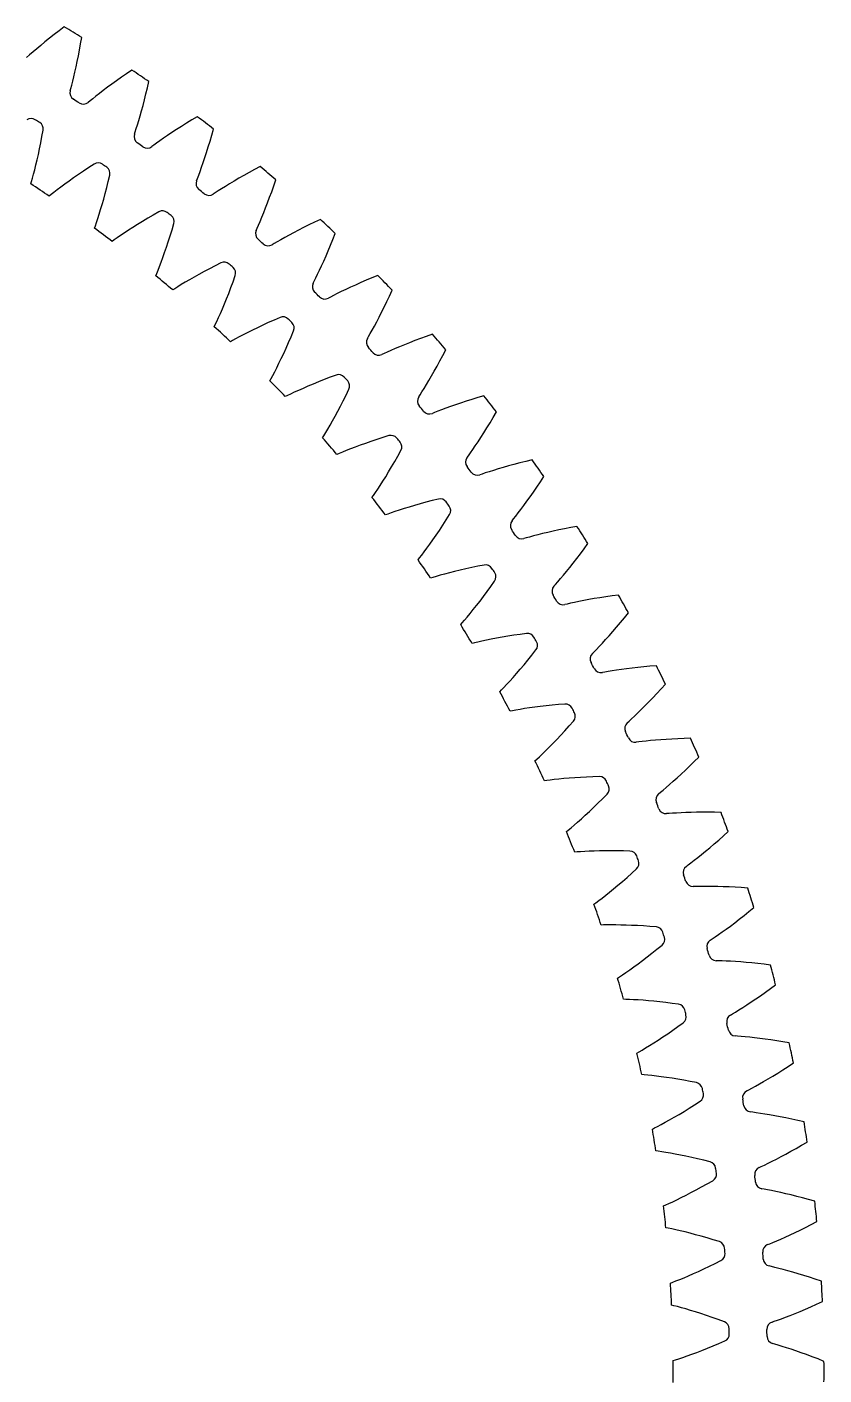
# Model space of a CAD drawing. Header units: millimetres. Extents: x -78 to 78, y -78 to 78.
# Drawn here: x 38.5 to 78.1, y -0.2 to 66.9 of the extents above; entities that cross this region are included whole.
import ezdxf

# ---------------------------------------------------------------- set-up
doc = ezdxf.new("R2010")
doc.units = ezdxf.units.MM

msp = doc.modelspace()

# ---------------------------------------------------------------- linework, layer by layer
at = {"layer": 'thin_ring_external'}
for p, q in [((39.841396, 66.522517), (39.606715, 66.338655)), ((40.086975, 66.710682), (39.841396, 66.522517)), ((40.343095, 66.902543), (40.086975, 66.710682)), ((38.973268, 65.820829), (38.788339, 65.66317)), ((39.171974, 65.986842), (38.973268, 65.820829)), ((39.383381, 66.159809), (39.171974, 65.986842)), ((39.606715, 66.338655), (39.383381, 66.159809)), ((41.043539, 65.459429), (41.100445, 65.752077)), ((41.100445, 65.752077), (41.156222, 66.056386)), ((41.156222, 66.056386), (41.210493, 66.371763)), ((38.618787, 65.515797), (38.467226, 65.381657)), ((38.788339, 65.66317), (38.618787, 65.515797)), ((40.928138, 64.912205), (40.985935, 65.179169)), ((40.985935, 65.179169), (41.043539, 65.459429)), ((40.760479, 64.205247), (40.814535, 64.423294)), ((40.814535, 64.423294), (40.870753, 64.659714)), ((40.870753, 64.659714), (40.928138, 64.912205)), ((43.186105, 64.401417), (42.942341, 64.229777)), ((43.440971, 64.576797), (43.186105, 64.401417)), ((43.706554, 64.75533), (43.440971, 64.576797)), ((40.636122, 63.727471), (40.665584, 63.84227)), ((40.665584, 63.84227), (40.710016, 64.009243)), ((40.710016, 64.009243), (40.760479, 64.205247)), ((42.28328, 63.744971), (42.090542, 63.59696)), ((42.490204, 63.900621), (42.28328, 63.744971)), ((42.710167, 64.062568), (42.490204, 63.900621)), ((42.942341, 64.229777), (42.710167, 64.062568)), ((44.404172, 63.567694), (44.475414, 63.868758)), ((44.475414, 63.868758), (44.545717, 64.180953)), ((41.621287, 63.223363), (41.528584, 63.149518)), ((41.755474, 63.332211), (41.621287, 63.223363)), ((41.913686, 63.458438), (41.755474, 63.332211)), ((42.090542, 63.59696), (41.913686, 63.458438)), ((44.260559, 63.00138), (44.332397, 63.278334)), ((44.332397, 63.278334), (44.404172, 63.567694)), ((44.050787, 62.255243), (44.119003, 62.488484)), ((44.119003, 62.488484), (44.189206, 62.737716)), ((44.189206, 62.737716), (44.260559, 63.00138)), ((46.955987, 62.439178), (46.681635, 62.274438)), ((43.872362, 61.682582), (43.925262, 61.847069)), ((43.925262, 61.847069), (43.985668, 62.040241)), ((43.985668, 62.040241), (44.050787, 62.255243)), ((45.925527, 61.798196), (45.697582, 61.647692)), ((46.165936, 61.953332), (45.925527, 61.798196)), ((46.418145, 62.112301), (46.165936, 61.953332)), ((46.681635, 62.274438), (46.418145, 62.112301)), ((47.678575, 61.514504), (47.764728, 61.822701)), ((43.837077, 61.569437), (43.872362, 61.682582)), ((44.934787, 61.117538), (44.795217, 61.015684)), ((45.099238, 61.235522), (44.934787, 61.117538)), ((45.282936, 61.364833), (45.099238, 61.235522)), ((45.48298, 61.50281), (45.282936, 61.364833)), ((45.697582, 61.647692), (45.48298, 61.50281)), ((47.505597, 60.932152), (47.592053, 61.21747)), ((47.592053, 61.21747), (47.678575, 61.514504)), ((44.795217, 61.015684), (44.698865, 60.946668)), ((47.252152, 60.154229), (47.334988, 60.399551)), ((47.334988, 60.399551), (47.419711, 60.659228)), ((47.419711, 60.659228), (47.505597, 60.932152)), ((47.025912, 59.523543), (47.096102, 59.713378)), ((47.096102, 59.713378), (47.172115, 59.924775)), ((47.172115, 59.924775), (47.252152, 60.154229)), ((49.800511, 59.809613), (49.529087, 59.661141)), ((50.082917, 59.960129), (49.800511, 59.809613)), ((46.923666, 59.250776), (46.964683, 59.361972)), ((46.964683, 59.361972), (47.025912, 59.523543)), ((48.56402, 59.100195), (48.357192, 58.972613)), ((48.785739, 59.23393), (48.56402, 59.100195)), ((49.021072, 59.372599), (48.785739, 59.23393)), ((49.269089, 59.515257), (49.021072, 59.372599)), ((49.529087, 59.661141), (49.269089, 59.515257)), ((50.757348, 58.999765), (50.859125, 59.303162)), ((47.852281, 58.648822), (47.752531, 58.584816)), ((47.99687, 58.743417), (47.852281, 58.648822)), ((48.167131, 58.85285), (47.99687, 58.743417)), ((48.357192, 58.972613), (48.167131, 58.85285)), ((50.455151, 58.158823), (50.554861, 58.427006)), ((50.554861, 58.427006), (50.655772, 58.707537)), ((50.655772, 58.707537), (50.757348, 58.999765)), ((50.262024, 57.663039), (50.35728, 57.90381)), ((50.35728, 57.90381), (50.455151, 58.158823)), ((49.934477, 56.886493), (50.003877, 57.044727)), ((50.003877, 57.044727), (50.083669, 57.230731)), ((50.083669, 57.230731), (50.170376, 57.43797)), ((50.170376, 57.43797), (50.262024, 57.663039)), ((52.510812, 57.054331), (52.243705, 56.921914)), ((52.789463, 57.188751), (52.510812, 57.054331)), ((53.079186, 57.324651), (52.789463, 57.188751)), ((49.887836, 56.777537), (49.934477, 56.886493)), ((51.305289, 56.426539), (51.109361, 56.316637)), ((51.518362, 56.543395), (51.305289, 56.426539)), ((51.746621, 56.665634), (51.518362, 56.543395)), ((51.988727, 56.792106), (51.746621, 56.665634)), ((52.243705, 56.921914), (51.988727, 56.792106)), ((53.703701, 56.331103), (53.820837, 56.628907)), ((50.784504, 56.128952), (50.681616, 56.070123)), ((50.933735, 56.216041), (50.784504, 56.128952)), ((51.109361, 56.316637), (50.933735, 56.216041)), ((53.358959, 55.506688), (53.472233, 55.76943)), ((53.472233, 55.76943), (53.587336, 56.044442)), ((53.587336, 56.044442), (53.703701, 56.331103)), ((53.037748, 54.801317), (53.14077, 55.021412)), ((53.14077, 55.021412), (53.248194, 55.257006)), ((53.248194, 55.257006), (53.358959, 55.506688)), ((52.773999, 54.262604), (52.851388, 54.417087)), ((52.851388, 54.417087), (52.940573, 54.598775)), ((52.940573, 54.598775), (53.037748, 54.801317)), ((55.640694, 54.41869), (55.355543, 54.298674)), ((55.936978, 54.539619), (55.640694, 54.41869)), ((52.721855, 54.156171), (52.773999, 54.262604)), ((54.119537, 53.733256), (53.918253, 53.633501)), ((54.338299, 53.839079), (54.119537, 53.733256)), ((54.572501, 53.949504), (54.338299, 53.839079)), ((54.820749, 54.063448), (54.572501, 53.949504)), ((55.082023, 54.180068), (54.820749, 54.063448)), ((55.355543, 54.298674), (55.082023, 54.180068)), ((56.509947, 53.515479), (56.642136, 53.806914)), ((53.584236, 53.462648), (53.478478, 53.40915)), ((53.737719, 53.542003), (53.584236, 53.462648)), ((53.918253, 53.633501), (53.737719, 53.542003)), ((56.250101, 52.966358), (56.379097, 53.235134)), ((56.379097, 53.235134), (56.509947, 53.515479)), ((55.880876, 52.23624), (56.000191, 52.466041)), ((56.000191, 52.466041), (56.12356, 52.709743)), ((56.12356, 52.709743), (56.250101, 52.966358)), ((55.475839, 51.49715), (55.561015, 51.64748)), ((55.561015, 51.64748), (55.65936, 51.824377)), ((55.65936, 51.824377), (55.766751, 52.021693)), ((55.766751, 52.021693), (55.880876, 52.23624)), ((55.418329, 51.393518), (55.475839, 51.49715)), ((57.016473, 50.994303), (56.792593, 50.899788)), ((57.256008, 51.092625), (57.016473, 50.994303)), ((57.509751, 51.193746), (57.256008, 51.092625)), ((57.776638, 51.296872), (57.509751, 51.193746)), ((58.055857, 51.401358), (57.776638, 51.296872)), ((58.346765, 51.506657), (58.055857, 51.401358)), ((58.648837, 51.6123), (58.346765, 51.506657)), ((56.244173, 50.656866), (56.135821, 50.608838)), ((56.401508, 50.728281), (56.244173, 50.656866)), ((56.586478, 50.810441), (56.401508, 50.728281)), ((56.792593, 50.899788), (56.586478, 50.810441)), ((59.023772, 50.286942), (59.168765, 50.56024)), ((59.168765, 50.56024), (59.315663, 50.844545)), ((58.606089, 49.5382), (58.741741, 49.775284)), ((58.741741, 49.775284), (58.88122, 50.025103)), ((58.88122, 50.025103), (59.023772, 50.286942)), ((58.232939, 48.914775), (58.350265, 49.10635)), ((58.350265, 49.10635), (58.475196, 49.31479)), ((58.475196, 49.31479), (58.606089, 49.5382)), ((57.970222, 48.496785), (58.032949, 48.597345)), ((58.032949, 48.597345), (58.12569, 48.74313)), ((58.12569, 48.74313), (58.232939, 48.914775)), ((60.60471, 48.369941), (60.32052, 48.279849)), ((60.900615, 48.460249), (60.60471, 48.369941)), ((61.207688, 48.550331), (60.900615, 48.460249)), ((58.757376, 47.718926), (58.646713, 47.676493)), ((58.918151, 47.782215), (58.757376, 47.718926)), ((59.107075, 47.854823), (58.918151, 47.782215)), ((59.317484, 47.933529), (59.107075, 47.854823)), ((59.545897, 48.016489), (59.317484, 47.933529)), ((59.790141, 48.102452), (59.545897, 48.016489)), ((60.048715, 48.190484), (59.790141, 48.102452)), ((60.32052, 48.279849), (60.048715, 48.190484)), ((61.673219, 47.473095), (61.834442, 47.749528)), ((61.206671, 46.710967), (61.358724, 46.953338)), ((61.358724, 46.953338), (61.51446, 47.207556)), ((61.51446, 47.207556), (61.673219, 47.473095)), ((60.916961, 46.264684), (61.05909, 46.481118)), ((61.05909, 46.481118), (61.206671, 46.710967)), ((60.438658, 45.570756), (60.538721, 45.711616)), ((60.538721, 45.711616), (60.654595, 45.87756)), ((60.654595, 45.87756), (60.78155, 46.062894)), ((60.78155, 46.062894), (60.916961, 46.264684)), ((60.370878, 45.47353), (60.438658, 45.570756)), ((62.168288, 44.986785), (61.919974, 44.913406)), ((62.43102, 45.061499), (62.168288, 44.986785)), ((62.707033, 45.136869), (62.43102, 45.061499)), ((62.995453, 45.212333), (62.707033, 45.136869)), ((63.295583, 45.287414), (62.995453, 45.212333)), ((63.606854, 45.361699), (63.295583, 45.287414)), ((61.117287, 44.656493), (61.004601, 44.619766)), ((61.281084, 44.71149), (61.117287, 44.656493)), ((61.473469, 44.774357), (61.281084, 44.71149)), ((61.687622, 44.842216), (61.473469, 44.774357)), ((61.919974, 44.913406), (61.687622, 44.842216)), ((64.016774, 44.262098), (64.191902, 44.529938)), ((63.51192, 43.524786), (63.676151, 43.759077)), ((63.676151, 43.759077), (63.844663, 44.005012)), ((63.844663, 44.005012), (64.016774, 44.262098)), ((63.054263, 42.899266), (63.199801, 43.093878)), ((63.199801, 43.093878), (63.352796, 43.302773)), ((63.352796, 43.302773), (63.51192, 43.524786)), ((62.614033, 42.33164), (62.686689, 42.425278)), ((62.686689, 42.425278), (62.793814, 42.560844)), ((62.793814, 42.560844), (62.91801, 42.720655)), ((62.91801, 42.720655), (63.054263, 42.899266)), ((63.896824, 41.633915), (63.679486, 41.577079)), ((64.132508, 41.693148), (63.896824, 41.633915)), ((64.384245, 41.753753), (64.132508, 41.693148)), ((64.650449, 41.814954), (64.384245, 41.753753)), ((64.929951, 41.876132), (64.650449, 41.814954)), ((65.221848, 41.936771), (64.929951, 41.876132)), ((65.52542, 41.996429), (65.221848, 41.936771)), ((65.840078, 42.054723), (65.52542, 41.996429)), ((63.31775, 41.477556), (63.203336, 41.446631)), ((63.484142, 41.524117), (63.31775, 41.477556)), ((63.679486, 41.577079), (63.484142, 41.524117)), ((66.008304, 40.687664), (66.193317, 40.935626)), ((66.193317, 40.935626), (66.381892, 41.194175)), ((65.651474, 40.225054), (65.827453, 40.450654)), ((65.827453, 40.450654), (66.008304, 40.687664)), ((65.017279, 39.452298), (65.162474, 39.623718)), ((65.162474, 39.623718), (65.317759, 39.810645)), ((65.317759, 39.810645), (65.481221, 40.011455)), ((65.481221, 40.011455), (65.651474, 40.225054)), ((64.693836, 39.079311), (64.771177, 39.169117)), ((64.771177, 39.169117), (64.885085, 39.299037)), ((64.885085, 39.299037), (65.017279, 39.452298)), ((65.71937, 38.271332), (65.521576, 38.228414)), ((65.939327, 38.316997), (65.71937, 38.271332)), ((66.177727, 38.364118), (65.939327, 38.316997)), ((66.432231, 38.41179), (66.177727, 38.364118)), ((66.701213, 38.459319), (66.432231, 38.41179)), ((66.983474, 38.506145), (66.701213, 38.459319)), ((67.278086, 38.5518), (66.983474, 38.506145)), ((67.584308, 38.59588), (67.278086, 38.5518)), ((67.901533, 38.638032), (67.584308, 38.59588)), ((65.353024, 38.190409), (65.237181, 38.165366)), ((65.521576, 38.228414), (65.353024, 38.190409)), ((68.197169, 37.502357), (68.3987, 37.750941)), ((67.619751, 36.820379), (67.807019, 37.036699)), ((67.807019, 37.036699), (67.999736, 37.264166)), ((67.999736, 37.264166), (68.197169, 37.502357)), ((66.946926, 36.081014), (67.100684, 36.244796)), ((67.100684, 36.244796), (67.265311, 36.423551)), ((67.265311, 36.423551), (67.438813, 36.615753)), ((67.438813, 36.615753), (67.619751, 36.820379)), ((66.604859, 35.725028), (66.686685, 35.810768)), ((66.686685, 35.810768), (66.807078, 35.934702)), ((66.807078, 35.934702), (66.946926, 36.081014)), ((67.809801, 34.900113), (67.5878, 34.865739)), ((68.050297, 34.935), (67.809801, 34.900113)), ((68.306902, 34.969614), (68.050297, 34.935)), ((68.577961, 35.003347), (68.306902, 34.969614)), ((68.862244, 35.0357), (68.577961, 35.003347)), ((69.158803, 35.066253), (68.862244, 35.0357)), ((69.466877, 35.094639), (69.158803, 35.066253)), ((69.78584, 35.120538), (69.466877, 35.094639)), ((67.2178, 34.803628), (67.100829, 34.784532)), ((67.388073, 34.832976), (67.2178, 34.803628)), ((67.5878, 34.865739), (67.388073, 34.832976)), ((70.023102, 33.97125), (70.237063, 34.209218)), ((69.609685, 33.52612), (69.813765, 33.74345)), ((69.813765, 33.74345), (70.023102, 33.97125)), ((68.863836, 32.771316), (69.037376, 32.941431)), ((69.037376, 32.941431), (69.220465, 33.124524)), ((69.220465, 33.124524), (69.411615, 33.319645)), ((69.411615, 33.319645), (69.609685, 33.52612)), ((68.342118, 32.277543), (68.428216, 32.358993)), ((68.428216, 32.358993), (68.55478, 32.476618)), ((68.55478, 32.476618), (68.701915, 32.615598)), ((68.701915, 32.615598), (68.863836, 32.771316)), ((68.907212, 31.326048), (68.789418, 31.31295)), ((69.078761, 31.346664), (68.907212, 31.326048)), ((69.279901, 31.369186), (69.078761, 31.346664)), ((69.503368, 31.392179), (69.279901, 31.369186)), ((69.745331, 31.414741), (69.503368, 31.392179)), ((70.003369, 31.436208), (69.745331, 31.414741)), ((70.275796, 31.456056), (70.003369, 31.436208)), ((70.561361, 31.473851), (70.275796, 31.456056)), ((70.859093, 31.489221), (70.561361, 31.473851)), ((71.168214, 31.50184), (70.859093, 31.489221)), ((71.488084, 31.511419), (71.168214, 31.50184)), ((71.445657, 30.134701), (71.666353, 30.351515)), ((71.666353, 30.351515), (71.892186, 30.578248)), ((70.629329, 29.373372), (70.821529, 29.546877)), ((70.821529, 29.546877), (71.022392, 29.731983)), ((71.022392, 29.731983), (71.230747, 29.928075)), ((71.230747, 29.928075), (71.445657, 30.134701)), ((69.991224, 28.822798), (70.123629, 28.933807)), ((70.123629, 28.933807), (70.277669, 29.065092)), ((70.277669, 29.065092), (70.44733, 29.21234)), ((70.44733, 29.21234), (70.629329, 29.373372)), ((69.90108, 28.74585), (69.991224, 28.822798)), ((70.416853, 27.766742), (70.298544, 27.759675)), ((70.589231, 27.778571), (70.416853, 27.766742)), ((70.791258, 27.790793), (70.589231, 27.778571)), ((71.015608, 27.802347), (70.791258, 27.790793)), ((71.258408, 27.812524), (71.015608, 27.802347)), ((71.517205, 27.820787), (71.258408, 27.812524)), ((71.79029, 27.826699), (71.517205, 27.820787)), ((72.076391, 27.82989), (71.79029, 27.826699)), ((72.37452, 27.830038), (72.076391, 27.82989)), ((72.683882, 27.826857), (72.37452, 27.830038)), ((73.003823, 27.82009), (72.683882, 27.826857)), ((73.122635, 26.652597), (73.35975, 26.867503)), ((72.44788, 26.066754), (72.665976, 26.251952)), ((72.665976, 26.251952), (72.891156, 26.447334)), ((72.891156, 26.447334), (73.122635, 26.652597)), ((71.670077, 25.438759), (71.847035, 25.577151)), ((71.847035, 25.577151), (72.037019, 25.72868)), ((72.037019, 25.72868), (72.237827, 25.892145)), ((72.237827, 25.892145), (72.44788, 26.066754)), ((71.277678, 25.139162), (71.371634, 25.211406)), ((71.371634, 25.211406), (71.509534, 25.31551)), ((71.509534, 25.31551), (71.670077, 25.438759)), ((71.742785, 24.134995), (71.624269, 24.133979)), ((71.915542, 24.138007), (71.742785, 24.134995)), ((72.117929, 24.139898), (71.915542, 24.138007)), ((72.342577, 24.139981), (72.117929, 24.139898)), ((72.585579, 24.137747), (72.342577, 24.139981)), ((72.844461, 24.132786), (72.585579, 24.137747)), ((73.117492, 24.124746), (72.844461, 24.132786)), ((73.403382, 24.113324), (73.117492, 24.124746)), ((73.70113, 24.098249), (73.403382, 24.113324)), ((74.009926, 24.079276), (73.70113, 24.098249)), ((74.329104, 24.056182), (74.009926, 24.079276)), ((74.14649, 22.69097), (74.388148, 22.884145)), ((74.388148, 22.884145), (74.635927, 23.086664)), ((73.256773, 22.016866), (73.465665, 22.169864)), ((73.465665, 22.169864), (73.68436, 22.333519)), ((73.68436, 22.333519), (73.911627, 22.50734)), ((73.911627, 22.50734), (74.14649, 22.69097)), ((72.468321, 21.466889), (72.565843, 21.534242)), ((72.565843, 21.534242), (72.708879, 21.631168)), ((72.708879, 21.631168), (72.875506, 21.746059)), ((72.875506, 21.746059), (73.059299, 21.875235)), ((73.059299, 21.875235), (73.256773, 22.016866)), ((72.881547, 20.440283), (72.763135, 20.44532)), ((73.054233, 20.434471), (72.881547, 20.440283)), ((73.256453, 20.426025), (73.054233, 20.434471)), ((73.480812, 20.414637), (73.256453, 20.426025)), ((73.723383, 20.399998), (73.480812, 20.414637)), ((73.981674, 20.381824), (73.723383, 20.399998)), ((74.253938, 20.359854), (73.981674, 20.381824)), ((74.538873, 20.33385), (74.253938, 20.359854)), ((74.835462, 20.303591), (74.538873, 20.33385)), ((75.142886, 20.268875), (74.835462, 20.303591)), ((75.460469, 20.229513), (75.142886, 20.268875)), ((74.964452, 18.704009), (75.208385, 18.875407)), ((75.208385, 18.875407), (75.459591, 19.055991)), ((75.459591, 19.055991), (75.717387, 19.245594)), ((73.89081, 17.996626), (74.08096, 18.116249)), ((74.08096, 18.116249), (74.285408, 18.247612)), ((74.285408, 18.247612), (74.50184, 18.389744)), ((74.50184, 18.389744), (74.728606, 18.542019)), ((74.728606, 18.542019), (74.964452, 18.704009)), ((73.469902, 17.738611), (73.570736, 17.800896)), ((73.570736, 17.800896), (73.718535, 17.890393)), ((73.718535, 17.890393), (73.89081, 17.996626)), ((73.830171, 16.692245), (73.71217, 16.703321)), ((74.002334, 16.677622), (73.830171, 16.692245)), ((74.203859, 16.658862), (74.002334, 16.677622)), ((74.427344, 16.636033), (74.203859, 16.658862)), ((74.668851, 16.609028), (74.427344, 16.636033)), ((74.925877, 16.577689), (74.668851, 16.609028)), ((75.196664, 16.541846), (74.925877, 16.577689)), ((75.479899, 16.501326), (75.196664, 16.541846)), ((75.774556, 16.455963), (75.479899, 16.501326)), ((76.079808, 16.405595), (75.774556, 16.455963)), ((76.394966, 16.350069), (76.079808, 16.405595)), ((75.577893, 14.702145), (75.821703, 14.851881)), ((75.821703, 14.851881), (76.074069, 15.0106)), ((76.074069, 15.0106), (76.334169, 15.178122)), ((76.334169, 15.178122), (76.60131, 15.354314)), ((74.383692, 14.021111), (74.535867, 14.102944)), ((74.535867, 14.102944), (74.713343, 14.200242)), ((74.713343, 14.200242), (74.909352, 14.31)), ((74.909352, 14.31), (75.120241, 14.430752)), ((75.120241, 14.430752), (75.343648, 14.561647)), ((75.343648, 14.561647), (75.577893, 14.702145)), ((74.279809, 13.964055), (74.383692, 14.021111)), ((74.586179, 12.900659), (74.468898, 12.917745)), ((74.757372, 12.877264), (74.586179, 12.900659)), ((74.957676, 12.848239), (74.757372, 12.877264)), ((75.179703, 12.814028), (74.957676, 12.848239)), ((75.419517, 12.774727), (75.179703, 12.814028)), ((75.674607, 12.730305), (75.419517, 12.774727)), ((75.943211, 12.680682), (75.674607, 12.730305)), ((76.224008, 12.625753), (75.943211, 12.680682)), ((76.515964, 12.565403), (76.224008, 12.625753)), ((76.818245, 12.499515), (76.515964, 12.565403)), ((77.130158, 12.427969), (76.818245, 12.499515)), ((77.009599, 11.260655), (77.285388, 11.422977)), ((75.988893, 10.695561), (76.230006, 10.823915)), ((76.230006, 10.823915), (76.481144, 10.961006)), ((76.481144, 10.961006), (76.741285, 11.106632)), ((76.741285, 11.106632), (77.009599, 11.260655)), ((74.895928, 10.153069), (75.002589, 10.204745)), ((75.002589, 10.204745), (75.158744, 10.278702)), ((75.158744, 10.278702), (75.340956, 10.366811)), ((75.340956, 10.366811), (75.542314, 10.466417)), ((75.542314, 10.466417), (75.759093, 10.576244)), ((75.759093, 10.576244), (75.988893, 10.695561)), ((75.147601, 9.075416), (75.031345, 9.098469)), ((75.317376, 9.043311), (75.147601, 9.075416)), ((75.515937, 9.004095), (75.317376, 9.043311)), ((75.735927, 8.958593), (75.515937, 9.004095)), ((75.973421, 8.907097), (75.735927, 8.958593)), ((76.225911, 8.849708), (75.973421, 8.907097)), ((76.491631, 8.786435), (76.225911, 8.849708)), ((76.769256, 8.71724), (76.491631, 8.786435)), ((77.05775, 8.642062), (76.769256, 8.71724)), ((77.356273, 8.560825), (77.05775, 8.642062)), ((77.664125, 8.473445), (77.356273, 8.560825)), ((77.48412, 7.31381), (77.767838, 7.461838)), ((76.200299, 6.694143), (76.435891, 6.801571)), ((76.435891, 6.801571), (76.683244, 6.917446)), ((76.683244, 6.917446), (76.941054, 7.041536)), ((76.941054, 7.041536), (77.208292, 7.173689)), ((77.208292, 7.173689), (77.48412, 7.31381)), ((75.316653, 6.315594), (75.425812, 6.361757)), ((75.425812, 6.361757), (75.585541, 6.427644)), ((75.585541, 6.427644), (75.772014, 6.506334)), ((75.772014, 6.506334), (75.978195, 6.595529)), ((75.978195, 6.595529), (76.200299, 6.694143)), ((75.512972, 5.226496), (75.398044, 5.255455)), ((75.680885, 5.185764), (75.512972, 5.226496)), ((75.877185, 5.136461), (75.680885, 5.185764)), ((76.094565, 5.079785), (75.877185, 5.136461)), ((76.32912, 5.01623), (76.094565, 5.079785)), ((76.57835, 4.946024), (76.32912, 5.01623)), ((76.840492, 4.869265), (76.57835, 4.946024)), ((77.114223, 4.785985), (76.840492, 4.869265)), ((77.398502, 4.696174), (77.114223, 4.785985)), ((77.692487, 4.5998), (77.398502, 4.696174)), ((77.995476, 4.496816), (77.692487, 4.5998)), ((77.756494, 3.347884), (78.0474, 3.481233)), ((76.005391, 2.628883), (76.215857, 2.707433)), ((76.215857, 2.707433), (76.442707, 2.794578)), ((76.442707, 2.794578), (76.683477, 2.889837)), ((76.683477, 2.889837), (76.936424, 2.992931)), ((76.936424, 2.992931), (77.200234, 3.103694)), ((77.200234, 3.103694), (77.473871, 3.22203)), ((77.473871, 3.22203), (77.756494, 3.347884)), ((75.540884, 2.461643), (75.652259, 2.502172)), ((75.652259, 2.502172), (75.815143, 2.559816)), ((75.815143, 2.559816), (76.005391, 2.628883)), ((75.681337, 1.363941), (75.568038, 1.398731)), ((75.846952, 1.314689), (75.681337, 1.363941)), ((76.040478, 1.255427), (75.846952, 1.314689)), ((76.254681, 1.187725), (76.040478, 1.255427)), ((76.485685, 1.112277), (76.254681, 1.187725)), ((76.731005, 1.029436), (76.485685, 1.112277)), ((76.988886, 0.939393), (76.731005, 1.029436)), ((77.258007, 0.842244), (76.988886, 0.939393)), ((77.537329, 0.738035), (77.258007, 0.842244)), ((77.82601, 0.626776), (77.537329, 0.738035)), ((78.123345, 0.508455), (77.82601, 0.626776))]:
    msp.add_line(p, q, dxfattribs=at)
for centre, radius, start, end in [((0, 0), 78.125, 58.163689, 58.909482), ((0, 0), 78.125, 55.23686, 55.982652), ((40.996308, 63.623112), 0.375, 163.841851, 237.203811), ((0, 0), 75.3125, 56.94253, 57.203811), ((41.286016, 63.435499), 0.375, 236.94253, 310.30449), ((0, 0), 78.125, 52.310031, 53.055823), ((44.191465, 61.446823), 0.375, 160.915022, 234.276982), ((0, 0), 75.3125, 54.015701, 54.276982), ((44.471215, 61.244663), 0.375, 234.015701, 307.377661), ((0, 0), 78.125, 49.383201, 50.128994), ((47.271331, 59.110227), 0.375, 157.988193, 231.350153), ((0, 0), 75.3125, 51.088872, 51.350153), ((47.540393, 58.894046), 0.375, 231.088872, 304.450832), ((0, 0), 78.125, 46.456372, 47.202165), ((50.227871, 56.619419), 0.375, 155.061363, 228.423323), ((0, 0), 75.3125, 48.162042, 48.423323), ((50.485545, 56.389781), 0.375, 228.162042, 301.524003), ((0, 0), 78.125, 43.529543, 44.275335), ((53.053373, 53.980897), 0.375, 152.134534, 225.496494), ((0, 0), 75.3125, 45.235213, 45.496494), ((53.298985, 53.738402), 0.375, 225.235213, 298.597173), ((55.740465, 51.201545), 0.375, 149.207705, 222.569665), ((0, 0), 78.125, 40.602714, 41.348506), ((0, 0), 75.3125, 42.308384, 42.569665), ((55.973374, 50.946826), 0.375, 222.308384, 295.670344), ((58.282136, 48.288615), 0.375, 146.280875, 219.642836), ((0, 0), 78.125, 37.675884, 38.421677), ((0, 0), 75.3125, 39.381555, 39.642836), ((58.501735, 48.022335), 0.375, 219.381555, 292.743515), ((60.671755, 45.249704), 0.375, 143.354046, 216.716006), ((0, 0), 75.3125, 36.454725, 36.716006), ((0, 0), 78.125, 34.749055, 35.494847), ((60.877472, 44.972559), 0.375, 216.454725, 289.816686), ((62.903089, 42.092743), 0.375, 140.427217, 213.789177), ((0, 0), 75.3125, 33.527896, 33.789177), ((63.094386, 41.805455), 0.375, 213.527896, 286.889856), ((0, 0), 78.125, 31.822226, 32.568018), ((64.970316, 38.825966), 0.375, 137.500388, 210.862348), ((0, 0), 75.3125, 30.601067, 30.862348), ((65.146695, 38.529285), 0.375, 210.601067, 283.963027), ((0, 0), 78.125, 28.895396, 29.641189), ((66.868043, 35.457897), 0.375, 134.573558, 207.935518), ((0, 0), 75.3125, 27.674238, 27.935518), ((67.029043, 35.152597), 0.375, 207.674238, 281.036198), ((0, 0), 78.125, 25.968567, 26.71436), ((68.591319, 31.997322), 0.375, 131.646729, 205.008689), ((0, 0), 75.3125, 24.747408, 25.008689), ((68.73652, 31.6842), 0.375, 204.747408, 278.109368), ((0, 0), 78.125, 23.041738, 23.78753), ((70.135648, 28.45327), 0.375, 128.7199, 202.08186), ((0, 0), 75.3125, 21.820579, 22.08186), ((70.264671, 28.133142), 0.375, 201.820579, 275.182539), ((0, 0), 78.125, 20.114909, 20.860701), ((71.497001, 24.834987), 0.375, 125.793071, 199.155031), ((0, 0), 75.3125, 18.89375, 19.155031), ((71.60951, 24.508688), 0.375, 198.89375, 272.25571), ((0, 0), 78.125, 17.188079, 17.933872), ((72.671826, 21.151912), 0.375, 122.866241, 196.228201), ((0, 0), 75.3125, 15.966921, 16.228201), ((72.767527, 20.820294), 0.375, 195.966921, 269.328881), ((0, 0), 78.125, 14.26125, 15.007043), ((73.657059, 17.413653), 0.375, 119.939412, 193.301372), ((0, 0), 75.3125, 13.040091, 13.301372), ((73.735703, 17.077582), 0.375, 193.040091, 266.402051), ((0, 0), 78.125, 11.334421, 12.080213), ((74.450129, 13.629965), 0.375, 117.012583, 190.374543), ((0, 0), 75.3125, 10.113262, 10.374543), ((74.51151, 13.290316), 0.375, 190.113262, 263.475222), ((0, 0), 78.125, 8.407592, 9.153384), ((75.048967, 9.810718), 0.375, 114.085753, 187.447714), ((0, 0), 75.3125, 7.186433, 7.447714), ((75.092926, 9.468378), 0.375, 187.186433, 260.548393), ((0, 0), 78.125, 5.480762, 6.226555), ((75.452011, 5.965875), 0.375, 111.158924, 184.520884), ((0, 0), 75.3125, 4.259603, 4.520884), ((75.478432, 5.621738), 0.375, 184.259603, 257.621564), ((0, 0), 78.125, 2.553933, 3.299726), ((75.658209, 2.105469), 0.375, 108.232095, 181.594055), ((0, 0), 75.3125, 1.332774, 1.594055), ((75.667024, 1.760431), 0.375, 181.332774, 254.694734), ((0, 0), 78.125, 359.627104, 0.372896)]:
    msp.add_arc(centre, radius, start, end, dxfattribs=at)
at = {"layer": 'thin_ring_internal'}
for p, q in [((39.23179, 61.453019), (39.289871, 61.773126)), ((39.112906, 60.846413), (39.172995, 61.143708)), ((39.172995, 61.143708), (39.23179, 61.453019)), ((38.990776, 60.290961), (39.051987, 60.561861)), ((39.051987, 60.561861), (39.112906, 60.846413)), ((38.812779, 59.574383), (38.870235, 59.795265)), ((38.870235, 59.795265), (38.929922, 60.034895)), ((38.929922, 60.034895), (38.990776, 60.290961)), ((41.294837, 59.731173), (41.043747, 59.56103)), ((41.557512, 59.904759), (41.294837, 59.731173)), ((41.830423, 60.081852), (41.557512, 59.904759)), ((38.678671, 59.091886), (38.711771, 59.206976)), ((38.711771, 59.206976), (38.759088, 59.37594)), ((38.759088, 59.37594), (38.812779, 59.574383)), ((40.365669, 59.079102), (40.167623, 58.931578)), ((40.578427, 59.234043), (40.365669, 59.079102)), ((40.804733, 59.395037), (40.578427, 59.234043)), ((41.043747, 59.56103), (40.804733, 59.395037)), ((42.453551, 58.913263), (42.52915, 59.218902)), ((42.52915, 59.218902), (42.604625, 59.53536)), ((39.686027, 58.558402), (39.592621, 58.483459)), ((39.823652, 58.667247), (39.686027, 58.558402)), ((39.986013, 58.793347), (39.823652, 58.667247)), ((40.167623, 58.931578), (39.986013, 58.793347)), ((42.300949, 58.338892), (42.377317, 58.619693)), ((42.377317, 58.619693), (42.453551, 58.913263)), ((42.077605, 57.583365), (42.15029, 57.819379)), ((42.15029, 57.819379), (42.225036, 58.071739)), ((42.225036, 58.071739), (42.300949, 58.338892)), ((45.049026, 57.707871), (44.766852, 57.545946)), ((41.887252, 57.004608), (41.943725, 57.170736)), ((41.943725, 57.170736), (42.008173, 57.365951)), ((42.008173, 57.365951), (42.077605, 57.583365)), ((43.987361, 57.078093), (43.752601, 56.929698)), ((44.235083, 57.230786), (43.987361, 57.078093)), ((44.495089, 57.386964), (44.235083, 57.230786)), ((44.766852, 57.545946), (44.495089, 57.386964)), ((45.699586, 56.808052), (45.79223, 57.119916)), ((41.847916, 56.891498), (41.887252, 57.004608)), ((42.967999, 56.404966), (42.824636, 56.303798)), ((43.137005, 56.522011), (42.967999, 56.404966)), ((43.325892, 56.650118), (43.137005, 56.522011)), ((43.531699, 56.786607), (43.325892, 56.650118)), ((43.752601, 56.929698), (43.531699, 56.786607)), ((45.515257, 56.218029), (45.607409, 56.506998)), ((45.607409, 56.506998), (45.699586, 56.808052)), ((42.824636, 56.303798), (42.727277, 56.234068)), ((45.244864, 55.431307), (45.33328, 55.679209)), ((45.33328, 55.679209), (45.423669, 55.941817)), ((45.423669, 55.941817), (45.515257, 56.218029)), ((45.078198, 54.986316), (45.159399, 55.199615)), ((45.159399, 55.199615), (45.244864, 55.431307)), ((47.84259, 55.015394), (47.562551, 54.871489)), ((48.133186, 55.161668), (47.84259, 55.015394)), ((44.892271, 54.521323), (44.937725, 54.632116)), ((44.937725, 54.632116), (45.003186, 54.794912)), ((45.003186, 54.794912), (45.078198, 54.986316)), ((46.796199, 54.455453), (46.567813, 54.324638)), ((47.038713, 54.590806), (46.796199, 54.455453)), ((47.294403, 54.729744), (47.038713, 54.590806)), ((47.562551, 54.871489), (47.294403, 54.729744)), ((48.733636, 54.227665), (48.843173, 54.534004)), ((45.83544, 53.881162), (45.734418, 53.816853)), ((45.984113, 53.97435), (45.83544, 53.881162)), ((46.159259, 54.081991), (45.984113, 53.97435)), ((46.35486, 54.199592), (46.159259, 54.081991)), ((46.567813, 54.324638), (46.35486, 54.199592)), ((48.517362, 53.648588), (48.625157, 53.932094)), ((48.625157, 53.932094), (48.733636, 54.227665)), ((48.20441, 52.877806), (48.306232, 53.12051)), ((48.306232, 53.12051), (48.410827, 53.37779)), ((48.410827, 53.37779), (48.517362, 53.648588)), ((47.92834, 52.255558), (48.013692, 52.442581)), ((48.013692, 52.442581), (48.10642, 52.651127)), ((48.10642, 52.651127), (48.20441, 52.877806)), ((50.775547, 52.320654), (50.488067, 52.192256)), ((51.073697, 52.45084), (50.775547, 52.320654)), ((47.80265, 51.988435), (47.854086, 52.09658)), ((47.854086, 52.09658), (47.92834, 52.255558)), ((49.46495, 51.700543), (49.245486, 51.587313)), ((49.70014, 51.818691), (49.46495, 51.700543)), ((49.949683, 51.940599), (49.70014, 51.818691)), ((50.212579, 52.065366), (49.949683, 51.940599)), ((50.488067, 52.192256), (50.212579, 52.065366)), ((51.622246, 51.485441), (51.748348, 51.785341)), ((48.709452, 51.297723), (48.605069, 51.239027)), ((48.862993, 51.382653), (48.709452, 51.297723)), ((49.043755, 51.480569), (48.862993, 51.382653)), ((49.245486, 51.587313), (49.043755, 51.480569)), ((51.374672, 50.919039), (51.497788, 51.196235)), ((51.497788, 51.196235), (51.622246, 51.485441)), ((51.020095, 50.166497), (51.135019, 50.403278)), ((51.135019, 50.403278), (51.253507, 50.654463)), ((51.253507, 50.654463), (51.374672, 50.919039)), ((50.710456, 49.560254), (50.805894, 49.742336)), ((50.805894, 49.742336), (50.909873, 49.945507)), ((50.909873, 49.945507), (51.020095, 50.166497)), ((50.570366, 49.300392), (50.627632, 49.405567)), ((50.627632, 49.405567), (50.710456, 49.560254)), ((52.455755, 49.027281), (52.214465, 48.922154)), ((52.711583, 49.13538), (52.455755, 49.027281)), ((52.980901, 49.245605), (52.711583, 49.13538)), ((53.262907, 49.357262), (52.980901, 49.245605)), ((53.556969, 49.469768), (53.262907, 49.357262)), ((53.861784, 49.583479), (53.556969, 49.469768)), ((51.438097, 48.561192), (51.330664, 48.508283)), ((51.596046, 48.63761), (51.438097, 48.561192)), ((51.781886, 48.725509), (51.596046, 48.63761)), ((51.989145, 48.821077), (51.781886, 48.725509)), ((52.214465, 48.922154), (51.989145, 48.821077)), ((54.07866, 48.037527), (54.216729, 48.307586)), ((54.216729, 48.307586), (54.356795, 48.589564)), ((54.356795, 48.589564), (54.499087, 48.882131)), ((53.811199, 47.535623), (53.943228, 47.779963)), ((53.943228, 47.779963), (54.07866, 48.037527)), ((53.446472, 46.893641), (53.56139, 47.09083)), ((53.56139, 47.09083), (53.683516, 47.305471)), ((53.683516, 47.305471), (53.811199, 47.535623)), ((53.187161, 46.465218), (53.250084, 46.567109)), ((53.250084, 46.567109), (53.341233, 46.717042)), ((53.341233, 46.717042), (53.446472, 46.893641)), ((55.87879, 46.374965), (55.591107, 46.278875)), ((56.178557, 46.471246), (55.87879, 46.374965)), ((56.489127, 46.568141), (56.178557, 46.471246)), ((54.01323, 45.679735), (53.903068, 45.632772)), ((54.175116, 45.747414), (54.01323, 45.679735)), ((54.365479, 45.825033), (54.175116, 45.747414)), ((54.577648, 45.90914), (54.365479, 45.825033)), ((54.808151, 45.997761), (54.577648, 45.90914)), ((55.054822, 46.089555), (54.808151, 45.997761)), ((55.316172, 46.183523), (55.054822, 46.089555)), ((55.591107, 46.278875), (55.316172, 46.183523)), ((56.929122, 45.548677), (57.087178, 45.833037)), ((56.47196, 44.762868), (56.621255, 45.012653)), ((56.621255, 45.012653), (56.773866, 45.274769)), ((56.773866, 45.274769), (56.929122, 45.548677)), ((56.053059, 44.095616), (56.186724, 44.303267)), ((56.186724, 44.303267), (56.326785, 44.526103)), ((56.326785, 44.526103), (56.47196, 44.762868)), ((55.713618, 43.589677), (55.812818, 43.734408)), ((55.812818, 43.734408), (55.927544, 43.904996)), ((55.927544, 43.904996), (56.053059, 44.095616)), ((55.645224, 43.491374), (55.713618, 43.589677)), ((57.238268, 42.936094), (57.003269, 42.860192)), ((57.489584, 43.01428), (57.238268, 42.936094)), ((57.755675, 43.093835), (57.489584, 43.01428)), ((58.035407, 43.174031), (57.755675, 43.093835)), ((58.327908, 43.254268), (58.035407, 43.174031)), ((58.632486, 43.334034), (58.327908, 43.254268)), ((58.947883, 43.413825), (58.632486, 43.334034)), ((56.427166, 42.661952), (56.314604, 42.621075)), ((56.592507, 42.720689), (56.427166, 42.661952)), ((56.786824, 42.787797), (56.592507, 42.720689)), ((57.003269, 42.860192), (56.786824, 42.787797)), ((59.161568, 42.106833), (59.33155, 42.371855)), ((59.33155, 42.371855), (59.504899, 42.647159)), ((58.67427, 41.3837), (58.832158, 41.612184)), ((58.832158, 41.612184), (58.994871, 41.853443)), ((58.994871, 41.853443), (59.161568, 42.106833)), ((58.241707, 40.785322), (58.377444, 40.968803)), ((58.377444, 40.968803), (58.522249, 41.168845)), ((58.522249, 41.168845), (58.67427, 41.3837)), ((57.937221, 40.387734), (58.010881, 40.482156)), ((58.010881, 40.482156), (58.117836, 40.621253)), ((58.117836, 40.621253), (58.241707, 40.785322)), ((59.038695, 39.622865), (58.841003, 39.566469)), ((59.258771, 39.683333), (59.038695, 39.622865)), ((59.497564, 39.746288), (59.258771, 39.683333)), ((59.752775, 39.810633), (59.497564, 39.746288)), ((60.022813, 39.875538), (59.752775, 39.810633)), ((60.306507, 39.940339), (60.022813, 39.875538)), ((60.602953, 40.004483), (60.306507, 39.940339)), ((60.911432, 40.067498), (60.602953, 40.004483)), ((61.230716, 40.129945), (60.911432, 40.067498)), ((58.672701, 39.516849), (58.558075, 39.48218)), ((58.841003, 39.566469), (58.672701, 39.516849)), ((61.372709, 38.813235), (61.55691, 39.068578)), ((61.55691, 39.068578), (61.745034, 39.334005)), ((60.846648, 38.117792), (61.016777, 38.337312)), ((61.016777, 38.337312), (61.192423, 38.569326)), ((61.192423, 38.569326), (61.372709, 38.813235)), ((60.382053, 37.543929), (60.527608, 37.719723)), ((60.527608, 37.719723), (60.683121, 37.911559)), ((60.683121, 37.911559), (60.846648, 38.117792)), ((60.056309, 37.163562), (60.135016, 37.25382)), ((60.135016, 37.25382), (60.249408, 37.386869)), ((60.249408, 37.386869), (60.382053, 37.543929)), ((60.743134, 36.253812), (60.626785, 36.225454)), ((60.913894, 36.294167), (60.743134, 36.253812)), ((61.114371, 36.339683), (60.913894, 36.294167)), ((61.337421, 36.388042), (61.114371, 36.339683)), ((61.579295, 36.437863), (61.337421, 36.388042)), ((61.837639, 36.488176), (61.579295, 36.437863)), ((62.110819, 36.538238), (61.837639, 36.488176)), ((62.397628, 36.587449), (62.110819, 36.538238)), ((62.697135, 36.635308), (62.397628, 36.587449)), ((63.008595, 36.681383), (62.697135, 36.635308)), ((63.330813, 36.726302), (63.008595, 36.681383)), ((63.400689, 35.403803), (63.598559, 35.648706)), ((63.598559, 35.648706), (63.800897, 35.903463)), ((62.837435, 34.738125), (63.019299, 34.948027)), ((63.019299, 34.948027), (63.207352, 35.170102)), ((63.207352, 35.170102), (63.400689, 35.403803)), ((62.342196, 34.190489), (62.497133, 34.358073)), ((62.497133, 34.358073), (62.66289, 34.54113)), ((62.66289, 34.54113), (62.837435, 34.738125)), ((61.996167, 33.828479), (62.079684, 33.914303)), ((62.079684, 33.914303), (62.201171, 34.040908)), ((62.201171, 34.040908), (62.342196, 34.190489)), ((62.632285, 32.882579), (62.514562, 32.860617)), ((62.804995, 32.913549), (62.632285, 32.882579)), ((63.007658, 32.94805), (62.804995, 32.913549)), ((63.233016, 32.984156), (63.007658, 32.94805)), ((63.47725, 33.020694), (63.233016, 32.984156)), ((63.737956, 33.056823), (63.47725, 33.020694)), ((64.013462, 33.091892), (63.737956, 33.056823)), ((64.302531, 33.125368), (64.013462, 33.091892)), ((64.604204, 33.1568), (64.302531, 33.125368)), ((64.917715, 33.185798), (64.604204, 33.1568)), ((65.241905, 33.213053), (64.917715, 33.185798)), ((65.450406, 32.122443), (65.666354, 32.365771)), ((64.833746, 31.454443), (65.033646, 31.665918)), ((65.033646, 31.665918), (65.239456, 31.888711)), ((65.239456, 31.888711), (65.450406, 32.122443)), ((64.116285, 30.735012), (64.280143, 30.893884)), ((64.280143, 30.893884), (64.455649, 31.067617)), ((64.455649, 31.067617), (64.640691, 31.254786)), ((64.640691, 31.254786), (64.833746, 31.454443)), ((63.751003, 30.392438), (63.839083, 30.473574)), ((63.839083, 30.473574), (63.967302, 30.593355)), ((63.967302, 30.593355), (64.116285, 30.735012)), ((65.448053, 29.526816), (65.185764, 29.504978)), ((65.725063, 29.546788), (65.448053, 29.526816)), ((66.015529, 29.564428), (65.725063, 29.546788)), ((66.318469, 29.579339), (66.015529, 29.564428)), ((66.633096, 29.591172), (66.318469, 29.579339)), ((66.958291, 29.600684), (66.633096, 29.591172)), ((64.334518, 29.413212), (64.21577, 29.397712)), ((64.508661, 29.434704), (64.334518, 29.413212)), ((64.712905, 29.458086), (64.508661, 29.434704)), ((64.939898, 29.481832), (64.712905, 29.458086)), ((65.185764, 29.504978), (64.939898, 29.481832)), ((66.665854, 28.06723), (66.883524, 28.278452)), ((66.883524, 28.278452), (67.106922, 28.500315)), ((67.106922, 28.500315), (67.335836, 28.731487)), ((65.871315, 27.337496), (66.056047, 27.501385)), ((66.056047, 27.501385), (66.251034, 27.67817)), ((66.251034, 27.67817), (66.454704, 27.866987)), ((66.454704, 27.866987), (66.665854, 28.06723)), ((65.315581, 26.865694), (65.40796, 26.941899)), ((65.40796, 26.941899), (65.542529, 27.054499)), ((65.542529, 27.054499), (65.699025, 27.187809)), ((65.699025, 27.187809), (65.871315, 27.337496)), ((65.84475, 25.856064), (65.725334, 25.847072)), ((66.019807, 25.868014), (65.84475, 25.856064)), ((66.225024, 25.880208), (66.019807, 25.868014)), ((66.452975, 25.891522), (66.225024, 25.880208)), ((66.699737, 25.901207), (66.452975, 25.891522)), ((66.962828, 25.90869), (66.699737, 25.901207)), ((67.240516, 25.913504), (66.962828, 25.90869)), ((67.531511, 25.915256), (67.240516, 25.913504)), ((67.834813, 25.913601), (67.531511, 25.915256)), ((68.149617, 25.908236), (67.834813, 25.913601)), ((68.474846, 25.899974), (68.149617, 25.908236)), ((68.563165, 24.793131), (68.804362, 25.011457)), ((67.663657, 24.018952), (67.877335, 24.196365)), ((67.877335, 24.196365), (68.099105, 24.384778)), ((68.099105, 24.384778), (68.327985, 24.583798)), ((68.327985, 24.583798), (68.563165, 24.793131)), ((66.922152, 23.434903), (67.085695, 23.559467)), ((67.085695, 23.559467), (67.265901, 23.699523)), ((67.265901, 23.699523), (67.459307, 23.853079)), ((67.459307, 23.853079), (67.663657, 24.018952)), ((66.685232, 23.258773), (66.781635, 23.329819)), ((66.781635, 23.329819), (66.922152, 23.434903)), ((67.158476, 22.221751), (67.038747, 22.219294)), ((67.333925, 22.224124), (67.158476, 22.221751)), ((67.539501, 22.225093), (67.333925, 22.224124)), ((67.76773, 22.223942), (67.539501, 22.225093)), ((68.014653, 22.220137), (67.76773, 22.223942)), ((68.27776, 22.213241), (68.014653, 22.220137)), ((68.555296, 22.202884), (68.27776, 22.213241)), ((68.845952, 22.188742), (68.555296, 22.202884)), ((69.148712, 22.170527), (68.845952, 22.188742)), ((69.462753, 22.147978), (69.148712, 22.170527)), ((69.787045, 22.121969), (69.462753, 22.147978)), ((69.329121, 20.629552), (69.568528, 20.815776)), ((69.568528, 20.815776), (69.814789, 21.011954)), ((69.814789, 21.011954), (70.067548, 21.216783)), ((68.459739, 19.99082), (68.661242, 20.133586)), ((68.661242, 20.133586), (68.874346, 20.288052)), ((68.874346, 20.288052), (69.097393, 20.453531)), ((69.097393, 20.453531), (69.329121, 20.629552)), ((67.855868, 19.582438), (67.956006, 19.648114)), ((67.956006, 19.648114), (68.102053, 19.745367)), ((68.102053, 19.745367), (68.272154, 19.860815)), ((68.272154, 19.860815), (68.459739, 19.99082)), ((68.271775, 18.521121), (68.15209, 18.525205)), ((68.447091, 18.513909), (68.271775, 18.521121)), ((68.652413, 18.503649), (68.447091, 18.513909)), ((68.880239, 18.490037), (68.652413, 18.503649)), ((69.126586, 18.472753), (68.880239, 18.490037)), ((69.388924, 18.4515), (69.126586, 18.472753)), ((69.66548, 18.426002), (69.388924, 18.4515)), ((69.954931, 18.396009), (69.66548, 18.426002)), ((70.256243, 18.361287), (69.954931, 18.396009)), ((70.568584, 18.321623), (70.256243, 18.361287)), ((70.890972, 18.277942), (70.568584, 18.321623)), ((70.111237, 16.649656), (70.352232, 16.81276)), ((70.352232, 16.81276), (70.601451, 16.985632)), ((70.601451, 16.985632), (70.858058, 17.168069)), ((70.858058, 17.168069), (71.121625, 17.358789)), ((69.07871, 15.996903), (69.254862, 16.10289)), ((69.254862, 16.10289), (69.449267, 16.222457)), ((69.449267, 16.222457), (69.658266, 16.354006)), ((69.658266, 16.354006), (69.879487, 16.496604)), ((69.879487, 16.496604), (70.111237, 16.649656)), ((68.823995, 15.847661), (68.927571, 15.907771)), ((68.927571, 15.907771), (69.07871, 15.996903)), ((69.181324, 14.765215), (69.062041, 14.775829)), ((69.355985, 14.748441), (69.181324, 14.765215)), ((69.56044, 14.726984), (69.355985, 14.748441)), ((69.787183, 14.70095), (69.56044, 14.726984)), ((70.032218, 14.67024), (69.787183, 14.70095)), ((70.293004, 14.634692), (70.032218, 14.67024)), ((70.567755, 14.59413), (70.293004, 14.634692)), ((70.855136, 14.548374), (70.567755, 14.59413)), ((71.154103, 14.49725), (70.855136, 14.548374)), ((71.463812, 14.440588), (71.154103, 14.49725)), ((71.783333, 14.379368), (71.463812, 14.440588)), ((71.689858, 13.272948), (71.963448, 13.44899)), ((70.676079, 12.655924), (70.915842, 12.796092)), ((70.915842, 12.796092), (71.165384, 12.945792)), ((71.165384, 12.945792), (71.423672, 13.104797)), ((71.423672, 13.104797), (71.689858, 13.272948)), ((69.586724, 12.065589), (69.693428, 12.119953)), ((69.693428, 12.119953), (69.849209, 12.200699)), ((69.849209, 12.200699), (70.030886, 12.296908)), ((70.030886, 12.296908), (70.231531, 12.40568)), ((70.231531, 12.40568), (70.447401, 12.525619)), ((70.447401, 12.525619), (70.676079, 12.655924)), ((69.884409, 10.965245), (69.765883, 10.982357)), ((70.057893, 10.938957), (69.884409, 10.965245)), ((70.260872, 10.906367), (70.057893, 10.938957)), ((70.485854, 10.86799), (70.260872, 10.906367)), ((70.728846, 10.823944), (70.485854, 10.86799)), ((70.987302, 10.774208), (70.728846, 10.823944)), ((71.259428, 10.718703), (70.987302, 10.774208)), ((71.543881, 10.657322), (71.259428, 10.718703)), ((71.83961, 10.589948), (71.543881, 10.657322)), ((72.145763, 10.516457), (71.83961, 10.589948)), ((72.461464, 10.437879), (72.145763, 10.516457)), ((72.307708, 9.338215), (72.590503, 9.499055)), ((71.026294, 8.659851), (71.261747, 8.777473)), ((71.261747, 8.777473), (71.508806, 8.904339)), ((71.508806, 8.904339), (71.766151, 9.040189)), ((71.766151, 9.040189), (72.032736, 9.184851)), ((72.032736, 9.184851), (72.307708, 9.338215)), ((70.141779, 8.247508), (70.251293, 8.295964)), ((70.251293, 8.295964), (70.411251, 8.368082)), ((70.411251, 8.368082), (70.597911, 8.454227)), ((70.597911, 8.454227), (70.804196, 8.55188)), ((70.804196, 8.55188), (71.026294, 8.659851)), ((70.378931, 7.13255), (70.261517, 7.156109)), ((70.55072, 7.096828), (70.378931, 7.13255)), ((70.751617, 7.053202), (70.55072, 7.096828)), ((70.974168, 7.002596), (70.751617, 7.053202)), ((71.214392, 6.945346), (70.974168, 7.002596)), ((71.469746, 6.88157), (71.214392, 6.945346)), ((71.738435, 6.811287), (71.469746, 6.88157)), ((72.019112, 6.734464), (71.738435, 6.811287)), ((72.31072, 6.651041), (72.019112, 6.734464)), ((72.612403, 6.560941), (72.31072, 6.651041)), ((72.923342, 6.46524), (72.612403, 6.560941)), ((72.426827, 5.237494), (72.709764, 5.375614)), ((72.709764, 5.375614), (73.000919, 5.52077)), ((71.165554, 4.672557), (71.393217, 4.768239)), ((71.393217, 4.768239), (71.634741, 4.872828)), ((71.634741, 4.872828), (71.88836, 4.986012)), ((71.88836, 4.986012), (72.152739, 5.107606)), ((72.152739, 5.107606), (72.426827, 5.237494)), ((70.487504, 4.404814), (70.5995, 4.447217)), ((70.5995, 4.447217), (70.763158, 4.510492)), ((70.763158, 4.510492), (70.954243, 4.586315)), ((70.954243, 4.586315), (71.165554, 4.672557)), ((70.663415, 3.278569), (70.547462, 3.308505)), ((70.832997, 3.233518), (70.663415, 3.278569)), ((71.031211, 3.178987), (70.832997, 3.233518)), ((71.250666, 3.116303), (71.031211, 3.178987)), ((71.487406, 3.04602), (71.250666, 3.116303)), ((71.738896, 2.968395), (71.487406, 3.04602)), ((72.003346, 2.883544), (71.738896, 2.968395)), ((72.279409, 2.791508), (72.003346, 2.883544)), ((72.566026, 2.692284), (72.279409, 2.791508)), ((72.862338, 2.585845), (72.566026, 2.692284)), ((73.167588, 2.473307), (72.862338, 2.585845)), ((72.604767, 1.274507), (72.894824, 1.396969)), ((72.894824, 1.396969), (73.193473, 1.526009)), ((70.90388, 0.639441), (71.098821, 0.704716)), ((71.098821, 0.704716), (71.314525, 0.77929)), ((71.314525, 0.77929), (71.547074, 0.862396)), ((71.547074, 0.862396), (71.793949, 0.953639)), ((71.793949, 0.953639), (72.053371, 1.052805)), ((72.053371, 1.052805), (72.323996, 1.15978)), ((72.323996, 1.15978), (72.604767, 1.274507)), ((70.622866, 0.548974), (70.737011, 0.585197)), ((70.737011, 0.585197), (70.90388, 0.639441))]:
    msp.add_line(p, q, dxfattribs=at)
for centre, radius, start, end in [((38.702554, 61.96968), 0.375, 58.013567, 125.089913), ((0, 0), 73.4375, 57.81252, 58.013567), ((38.919762, 61.833494), 0.375, 350.736174, 57.81252), ((42.028917, 59.763693), 0.375, 54.883132, 121.959479), ((0, 0), 73.4375, 54.682085, 54.883132), ((42.238365, 59.615849), 0.375, 347.605739, 54.682085), ((0, 0), 70.625, 55.902457, 56.793195), ((45.22985, 57.379348), 0.375, 51.752697, 118.829044), ((0, 0), 73.4375, 51.55165, 51.752697), ((45.430912, 57.220286), 0.375, 344.475304, 51.55165), ((0, 0), 70.625, 52.772022, 53.662761), ((48.2958, 54.82376), 0.375, 48.622263, 115.698609), ((0, 0), 73.4375, 48.421216, 48.622263), ((0, 0), 70.625, 49.641587, 50.532326), ((48.487875, 54.653956), 0.375, 341.344869, 48.421216), ((51.217615, 52.104556), 0.375, 45.491828, 112.568174), ((0, 0), 73.4375, 45.290781, 45.491828), ((0, 0), 70.625, 46.511152, 47.401891), ((51.400131, 51.924517), 0.375, 338.214434, 45.290781), ((0, 0), 70.625, 43.380718, 44.271456), ((53.986577, 49.229852), 0.375, 42.361393, 109.437739), ((0, 0), 73.4375, 42.160346, 42.361393), ((54.158989, 49.040114), 0.375, 335.084, 42.160346), ((0, 0), 70.625, 40.250283, 41.141021), ((56.594422, 46.208227), 0.375, 39.230958, 106.307305), ((0, 0), 73.4375, 39.029911, 39.230958), ((56.756215, 46.009357), 0.375, 331.953565, 39.029911), ((0, 0), 70.625, 37.119848, 38.010587), ((59.033368, 43.048698), 0.375, 36.100524, 103.17687), ((0, 0), 73.4375, 35.899476, 36.100524), ((59.184059, 42.841289), 0.375, 328.82313, 35.899476), ((0, 0), 70.625, 33.989413, 34.880152), ((61.296134, 39.760695), 0.375, 32.970089, 100.046435), ((0, 0), 73.4375, 32.769042, 32.970089), ((61.435274, 39.545367), 0.375, 325.692695, 32.769042), ((0, 0), 70.625, 30.858979, 31.749717), ((63.375968, 36.354031), 0.375, 29.839654, 96.916), ((0, 0), 73.4375, 29.638607, 29.839654), ((63.503142, 36.131425), 0.375, 322.562261, 29.638607), ((0, 0), 70.625, 27.728544, 28.619282), ((65.266664, 32.838872), 0.375, 26.709219, 93.785566), ((0, 0), 73.4375, 26.508172, 26.709219), ((65.381491, 32.609653), 0.375, 319.431826, 26.508172), ((0, 0), 70.625, 24.598109, 25.488848), ((66.962578, 29.225708), 0.375, 23.578784, 90.655131), ((0, 0), 73.4375, 23.377737, 23.578784), ((67.064717, 28.990561), 0.375, 316.301391, 23.377737), ((0, 0), 70.625, 21.467674, 22.358413), ((68.45865, 25.525324), 0.375, 20.44835, 87.524696), ((0, 0), 73.4375, 20.247303, 20.44835), ((68.547795, 25.28495), 0.375, 313.170956, 20.247303), ((0, 0), 70.625, 18.337239, 19.227978), ((69.750414, 21.748762), 0.375, 17.317915, 84.394261), ((69.826299, 21.503879), 0.375, 310.040521, 17.116868), ((0, 0), 73.4375, 17.116868, 17.317915), ((0, 0), 70.625, 15.206805, 16.097543), ((70.834016, 17.907293), 0.375, 14.18748, 81.263826), ((70.896415, 17.658631), 0.375, 306.910087, 13.986433), ((0, 0), 73.4375, 13.986433, 14.18748), ((0, 0), 70.625, 12.07637, 12.967108), ((71.706221, 14.012382), 0.375, 11.057045, 78.133392), ((71.754947, 13.760684), 0.375, 303.779652, 10.855998), ((0, 0), 73.4375, 10.855998, 11.057045), ((0, 0), 70.625, 8.945935, 9.836674), ((72.364426, 10.075652), 0.375, 7.926611, 75.002957), ((0, 0), 73.4375, 7.725563, 7.926611), ((72.399335, 9.821669), 0.375, 300.649217, 7.725563), ((0, 0), 70.625, 5.8155, 6.706239), ((72.806667, 6.108853), 0.375, 4.796176, 71.872522), ((0, 0), 73.4375, 4.595129, 4.796176), ((72.827655, 5.853342), 0.375, 297.518782, 4.595129), ((0, 0), 70.625, 2.685066, 3.575804), ((73.031625, 2.123822), 0.375, 1.665741, 68.742087), ((0, 0), 73.4375, 1.464694, 1.665741), ((73.038628, 1.867547), 0.375, 294.388347, 1.464694), ((0, 0), 70.625, 359.554631, 0.445369)]:
    msp.add_arc(centre, radius, start, end, dxfattribs=at)

doc.saveas('drawing.dxf')
